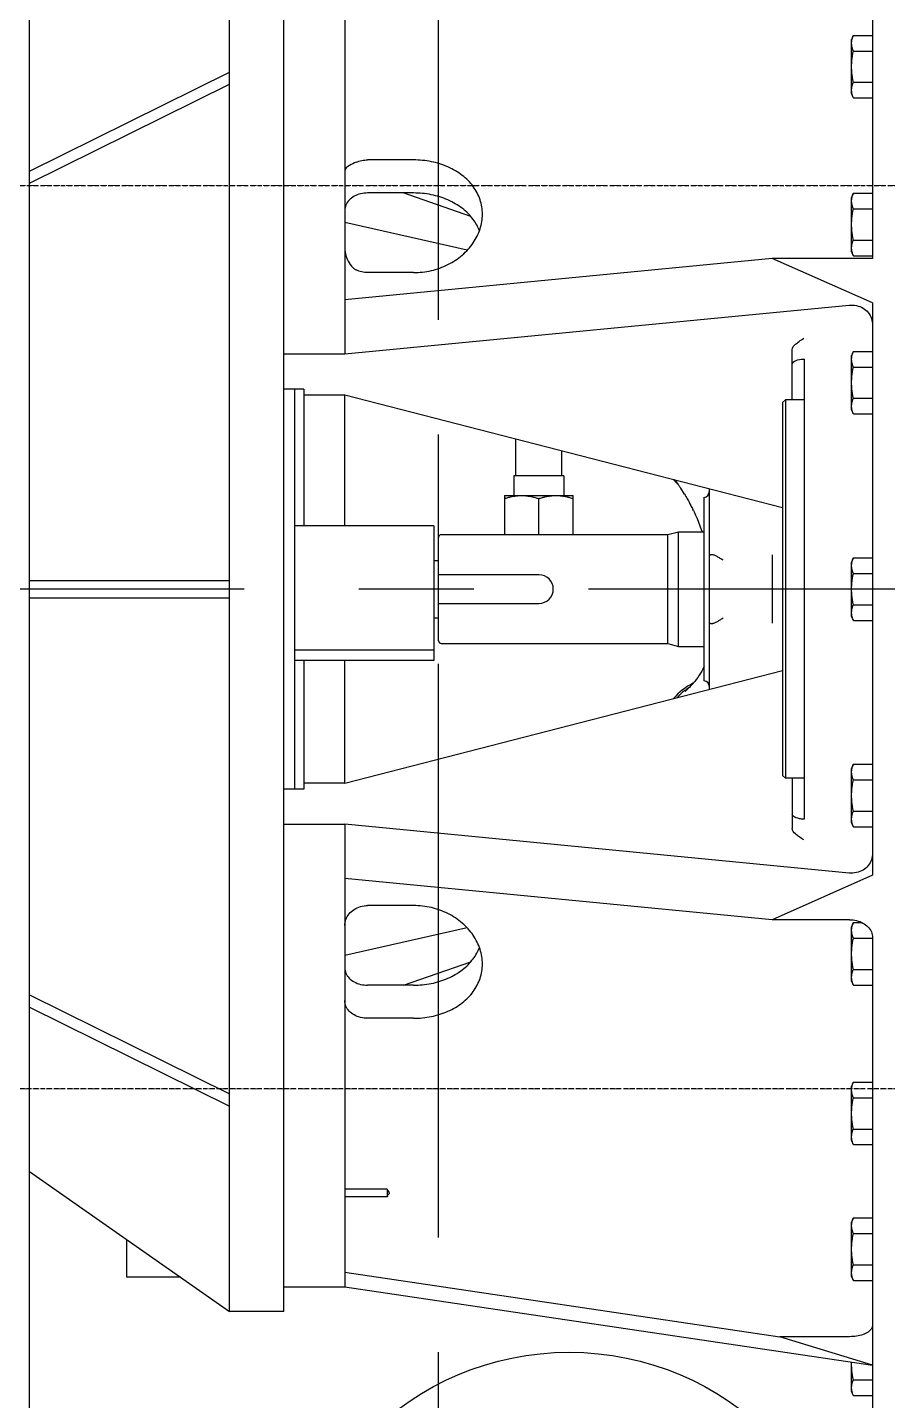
# Model space of a CAD drawing. Extents: x 0 to 160756, y 0 to 229247.
# Drawn here: x 64761 to 65236, y 101053 to 101813 of the extents above; entities that cross this region are included whole.
import ezdxf
from ezdxf.xclip import XClip

# ---------------------------------------------------------------- set-up
doc = ezdxf.new("R2010")
doc.units = 0
doc.header["$LTSCALE"] = 10
doc.header["$XCLIPFRAME"] = 2
for name, pattern in [('H12設備棟3F$0$DOTK1', [0.1, 0.05, -0.05]), ('H12設備棟3F$0$HIDDEN', [0.375, 0.25, -0.125]), ('H12設備棟3F$0$STYLE_18', [0.23669, 0.118345, -0.118345]), ('XCM7Q30CDA-200K$0$CENTER', [50.8, 31.75, -6.35, 6.35, -6.35])]:
    doc.linetypes.add(name, pattern=pattern)
for name, color, linetype in [('H12設備棟3F$0$ARC-BEAM', 252, 'H12設備棟3F$0$HIDDEN'), ('H12設備棟3F$0$SETUBID', 252, 'H12設備棟3F$0$DOTK1'), ('XCM7Q30CDA-200K$0$UER-FUTUER', 9, 'Continuous')]:
    doc.layers.add(name, color=color, linetype=linetype)

# ---------------------------------------------------------------- blocks, each defined once
blk = doc.blocks.new('H12設備棟3F')
at = {"layer": 'H12設備棟3F$0$ARC-BEAM'}
for p, q in [((61835.23, 101725.3), (66795.23, 101725.3)), ((66795.23, 101225.3), (61835.23, 101225.3))]:
    blk.add_line(p, q, dxfattribs=at)
at = {"layer": 'H12設備棟3F$0$SETUBID', "linetype": 'H12設備棟3F$0$STYLE_18', "lineweight": 5}
blk.add_lwpolyline([(61835.23, 101725.3), (67335.23, 101725.3), (67335.23, 101225.3), (61835.23, 101225.3)], close=True, dxfattribs=at)
blk = doc.blocks.new('XCM7Q30CDA-200K$0$A$C0f61af94')
at = {"linetype": 'XCM7Q30CDA-200K$0$CENTER'}
for p, q in [((2025.71, 1457.38), (2025.71, 3311.86)), ((3950.21, 2324.26), (0, 2324.26))]:
    blk.add_line(p, q, dxfattribs=at)
at = {"linetype": 'Continuous'}
for p, q in [((1799.44, 1798.72), (1799.44, 2849.81)), ((2265.78, 2738.05), (2265.78, 2507.3)), ((1910.13, 2610.36), (1910.13, 2724.1)), ((1940.09, 1924.39), (1940.09, 2724.13)), ((1940.09, 2454.45), (1940.09, 2710.51)), ((1973.81, 2710.51), (1973.81, 2454.45)), ((2255.14, 2630.75), (2254.18, 2628.43)), ((2255.14, 2630.75), (2265.78, 2630.75)), ((2254.18, 2598.44), (2254.18, 2628.43)), ((2255.14, 2622.09), (2265.78, 2622.09)), ((1799.44, 2555.62), (1910.13, 2610.38)), ((1799.44, 2548.88), (1910.13, 2603.65)), ((1910.13, 2329.02), (1910.13, 2603.63)), ((2255.14, 2604.78), (2265.78, 2604.78)), ((2255.14, 2596.12), (2254.18, 2598.44)), ((2255.14, 2596.12), (2265.78, 2596.12)), ((2011.89, 2561.82), (1986.5, 2561.82)), ((2011.89, 2543.5), (1986.5, 2543.5)), ((2043.6, 2530.41), (2006.17, 2543.5)), ((2255.14, 2543.41), (2254.18, 2541.09)), ((2254.18, 2511.11), (2254.18, 2541.09)), ((2255.14, 2543.41), (2265.78, 2543.41)), ((2255.14, 2534.76), (2265.78, 2534.76)), ((2041.57, 2511.82), (1973.81, 2527.15)), ((2255.14, 2517.44), (2265.78, 2517.44)), ((2255.14, 2508.79), (2254.18, 2511.11)), ((2255.14, 2508.79), (2265.78, 2508.79)), ((2210.15, 2507.3), (1973.81, 2484.45)), ((2265.78, 2482.67), (2210.15, 2507.3)), ((2265.78, 2507.3), (2210.15, 2507.3)), ((2011.89, 2499.43), (1986.5, 2499.43)), ((1973.81, 2454.45), (2252.78, 2481.42)), ((2265.78, 2482.67), (2265.78, 2165.85)), ((2221.35, 2428.99), (2221.35, 2456.86)), ((2255.14, 2455.82), (2254.18, 2453.5)), ((2255.14, 2455.82), (2265.78, 2455.82)), ((1940.09, 2454.45), (1973.81, 2454.45)), ((2227.96, 2451.59), (2227.69, 2451.59)), ((2227.96, 2451.59), (2227.96, 2196.93)), ((2254.18, 2423.52), (2254.18, 2453.5)), ((2255.14, 2447.17), (2265.78, 2447.17)), ((1951.26, 2434.91), (1940.09, 2434.91)), ((1946.09, 2434.91), (1946.09, 2213.61)), ((1951.26, 2434.91), (1951.26, 2359.25)), ((1951.26, 2431.72), (1973.81, 2431.72)), ((1973.81, 2359.25), (1973.81, 2431.72)), ((1973.81, 2431.72), (2216.03, 2369.36)), ((2217.56, 2428.99), (2216.03, 2427.47)), ((2216.03, 2427.47), (2216.03, 2221.06)), ((2217.56, 2428.99), (2217.56, 2219.53)), ((2227.96, 2428.99), (2217.56, 2428.99)), ((2255.14, 2429.85), (2265.78, 2429.85)), ((2227.96, 2417.93), (2227.96, 2230.59)), ((2255.14, 2421.2), (2254.18, 2423.52)), ((2255.14, 2421.2), (2265.78, 2421.2)), ((2068.46, 2386.95), (2068.46, 2407.35)), ((2093.85, 2386.95), (2093.85, 2400.81)), ((2067.31, 2386.95), (2067.31, 2376.06)), ((2094.99, 2386.95), (2067.31, 2386.95)), ((2094.99, 2386.95), (2094.99, 2376.06)), ((2158.2, 2382.17), (2158.4, 2381.89)), ((2161.71, 2376.73), (2159.65, 2380.07)), ((2175.47, 2379.8), (2175.47, 2268.72)), ((2062.11, 2376.06), (2062.11, 2354.4)), ((2062.11, 2376.06), (2100.19, 2376.06)), ((2081.15, 2354.4), (2081.15, 2374.36)), ((2100.19, 2354.4), (2100.19, 2376.06)), ((2164.3, 2372.32), (2164.78, 2371.44)), ((2164.78, 2371.44), (2165.22, 2370.62)), ((2172.68, 2273.47), (2172.68, 2375.05)), ((2166.65, 2367.8), (2166.4, 2368.3)), ((2023.06, 2359.25), (1946.09, 2359.25)), ((2023.06, 2359.24), (2023.06, 2284.78)), ((2152.57, 2354.4), (2158.49, 2355.99)), ((2158.49, 2292.53), (2158.49, 2355.99)), ((2158.49, 2355.99), (2172.68, 2355.99)), ((2025.71, 2295.64), (2025.71, 2352.88)), ((2027.23, 2354.4), (2152.57, 2354.4)), ((2152.57, 2294.12), (2152.57, 2354.4)), ((2176.99, 2343.3), (2176.2, 2343.3)), ((2176.36, 2343.3), (2176.28, 2343.3)), ((2176.43, 2343.3), (2176.36, 2343.3)), ((2210.51, 2305.31), (2210.51, 2343.21)), ((2255.14, 2341.57), (2254.18, 2339.25)), ((2255.14, 2341.57), (2265.78, 2341.57)), ((2023.06, 2340.13), (2025.71, 2340.13)), ((2254.18, 2309.27), (2254.18, 2339.25)), ((1799.44, 2329.02), (1910.13, 2329.02)), ((2081.23, 2332.21), (2025.71, 2332.21)), ((2255.14, 2332.92), (2265.78, 2332.92)), ((1799.44, 2319.5), (1910.13, 2319.5)), ((1910.13, 2044.9), (1910.13, 2319.5)), ((2025.71, 2316.31), (2081.23, 2316.31)), ((2255.14, 2315.6), (2265.78, 2315.6)), ((2023.06, 2308.39), (2025.71, 2308.39)), ((2176.2, 2305.22), (2176.05, 2305.22)), ((2176.2, 2305.22), (2176.99, 2305.22)), ((2176.3, 2305.22), (2176.34, 2305.22)), ((2176.34, 2305.22), (2176.42, 2305.22)), ((2255.14, 2306.95), (2254.18, 2309.27)), ((2255.14, 2306.95), (2265.78, 2306.95)), ((1946.09, 2290.73), (2023.06, 2290.73)), ((2027.23, 2294.12), (2152.57, 2294.12)), ((2152.57, 2294.12), (2158.49, 2292.53)), ((2158.49, 2292.53), (2172.68, 2292.53)), ((2023.06, 2284.78), (1946.09, 2284.78)), ((1951.26, 2284.78), (1951.26, 2213.61)), ((1973.81, 2216.81), (1973.81, 2284.78)), ((1973.81, 2216.81), (2216.03, 2279.16)), ((2166.82, 2272.45), (2166.82, 2272.45)), ((2161.81, 2268), (2161.73, 2267.93)), ((2161.97, 2268.12), (2161.81, 2268)), ((2162.12, 2267.6), (2162.04, 2267.52)), ((2162.51, 2267.96), (2162.12, 2267.6)), ((2163.06, 2268.49), (2162.51, 2267.96)), ((2163.65, 2269.06), (2163.06, 2268.49)), ((2163.97, 2269.38), (2163.65, 2269.06)), ((2164.3, 2269.72), (2163.79, 2269.39)), ((2255.14, 2227.32), (2254.18, 2225)), ((2255.14, 2227.32), (2265.78, 2227.32)), ((2217.56, 2219.53), (2216.03, 2221.06)), ((2227.96, 2219.53), (2217.56, 2219.53)), ((2221.35, 2219.53), (2221.35, 2191.66)), ((2254.18, 2195.02), (2254.18, 2225)), ((1951.26, 2213.61), (1940.09, 2213.61)), ((1973.81, 2216.81), (1951.26, 2216.81)), ((2255.14, 2218.67), (2265.78, 2218.67)), ((2227.96, 2196.93), (2227.69, 2196.93)), ((2255.14, 2201.36), (2265.78, 2201.36)), ((1940.09, 1938.01), (1940.09, 2194.08)), ((1940.09, 2194.08), (1973.81, 2194.08)), ((1973.81, 2194.08), (1973.81, 1938.01)), ((2252.78, 2167.11), (1973.81, 2194.08)), ((2255.14, 2192.7), (2254.18, 2195.02)), ((2255.14, 2192.7), (2265.78, 2192.7)), ((2210.15, 2141.22), (1973.81, 2164.07)), ((2265.78, 2165.85), (2210.15, 2141.22)), ((2011.89, 2149.1), (1986.5, 2149.1)), ((2041.57, 2136.7), (1973.81, 2121.37)), ((2253.08, 2141.22), (2210.15, 2141.22)), ((2255.14, 2139.73), (2254.18, 2137.41)), ((2254.18, 2107.43), (2254.18, 2137.41)), ((2255.14, 2139.73), (2259.75, 2139.73)), ((2255.14, 2131.08), (2265.78, 2131.08)), ((2265.78, 2131.37), (2265.78, 1765.69)), ((2006.29, 2105.02), (2043.5, 2117.99)), ((2255.14, 2113.76), (2265.78, 2113.76)), ((2255.14, 2105.11), (2254.18, 2107.43)), ((1799.44, 2099.64), (1910.13, 2044.88)), ((2011.89, 2105.02), (1986.5, 2105.02)), ((2255.14, 2105.11), (2265.78, 2105.11)), ((1799.44, 2092.9), (1910.13, 2038.14)), ((2011.89, 2086.7), (1986.5, 2086.7)), ((2255.14, 2051.38), (2254.18, 2049.06)), ((2254.18, 2019.08), (2254.18, 2049.06)), ((2255.14, 2051.38), (2265.78, 2051.38)), ((1910.13, 1924.42), (1910.13, 2038.16)), ((2255.14, 2042.72), (2265.78, 2042.72)), ((2255.14, 2025.41), (2265.78, 2025.41)), ((2255.14, 2016.76), (2254.18, 2019.08)), ((2255.14, 2016.76), (2265.78, 2016.76)), ((1799.44, 2001.83), (1910.13, 1924.39)), ((1997.22, 1992.15), (1973.81, 1992.15)), ((1997.22, 1992.15), (1997.22, 1987.85)), ((1997.73, 1991.48), (1997.85, 1991.31)), ((1997.22, 1987.85), (1973.81, 1987.85)), ((2255.14, 1976.23), (2254.18, 1973.91)), ((2255.14, 1976.23), (2265.78, 1976.23)), ((2254.18, 1943.92), (2254.18, 1973.91)), ((1853.21, 1943.43), (1853.21, 1964.21)), ((2255.14, 1967.57), (2265.78, 1967.57)), ((1973.81, 1946.23), (2214.4, 1910.47)), ((2255.14, 1950.26), (2265.78, 1950.26)), ((1882.92, 1943.43), (1853.21, 1943.43)), ((1940.09, 1938.01), (1973.81, 1938.01)), ((1973.81, 1938.01), (2265.78, 1894.62)), ((2255.14, 1941.61), (2254.18, 1943.92)), ((2255.14, 1941.61), (2265.78, 1941.61)), ((1940.09, 1924.39), (1910.13, 1924.39)), ((2253.08, 1910.47), (2214.4, 1910.47)), ((2265.78, 1894.62), (2214.4, 1910.47)), ((2254.18, 1880.2), (2254.18, 1896.35)), ((2255.14, 1886.54), (2265.78, 1886.54)), ((2255.14, 1877.88), (2254.18, 1880.2)), ((2255.14, 1877.88), (2265.78, 1877.88))]:
    blk.add_line(p, q, dxfattribs=at)
for points in [[(2156.31, 2384.73), (2156.41, 2384.59), (2156.77, 2384.09), (2157.15, 2383.58), (2158.2, 2382.17)], [(2158.4, 2381.89), (2158.6, 2381.61), (2158.81, 2381.32), (2159.02, 2381.03), (2159.22, 2380.72), (2159.43, 2380.4), (2159.65, 2380.07)], [(2161.71, 2376.74), (2162.06, 2376.16), (2162.43, 2375.55), (2162.8, 2374.94), (2163.17, 2374.31), (2163.54, 2373.67), (2163.91, 2373.02), (2164.3, 2372.32)], [(2165.22, 2370.62), (2165.52, 2370.05), (2165.81, 2369.48)], [(2165.81, 2369.48), (2166.11, 2368.89), (2166.4, 2368.3)], [(2166.65, 2367.8), (2167.04, 2366.97), (2167.86, 2365.19)], [(2167.86, 2365.19), (2168.67, 2363.32), (2169.49, 2361.36), (2170.29, 2359.3), (2171.06, 2357.19), (2171.47, 2355.99)], [(2172.68, 2281.56), (2172.51, 2281.19), (2171.91, 2279.98), (2171.27, 2278.79), (2170.59, 2277.64), (2169.89, 2276.53), (2169.12, 2275.4), (2168.28, 2274.27), (2167.38, 2273.13), (2166.82, 2272.45)], [(2166.82, 2272.45), (2166.49, 2272.06), (2166.11, 2271.63)], [(2166.11, 2271.63), (2165.72, 2271.2), (2165.31, 2270.75), (2164.88, 2270.3), (2164.43, 2269.84), (2163.97, 2269.38)], [(1997.59, 1988.38), (1997.55, 1988.32), (1997.51, 1988.27), (1997.47, 1988.21), (1997.43, 1988.16), (1997.39, 1988.1), (1997.34, 1988.04), (1997.3, 1987.97), (1997.26, 1987.91), (1997.22, 1987.85)]]:
    blk.add_lwpolyline(points, dxfattribs=at)
blk.add_circle((2097.95, 1744.43), 157.41, dxfattribs=at)
for centre, radius, start, end in [((2180.29, 2405), 31.74, 219.36343, 225.39677), ((2172.42, 2378.08), 3.05, 274.78019, 0), ((2027.23, 2352.88), 1.52, 90, 180), ((2081.23, 2324.26), 7.95, 270, 90), ((2027.23, 2295.64), 1.52, 180, 270), ((2172.42, 2270.44), 3.05, 0, 85.21981), ((2180.29, 2243.52), 31.74, 115.70904, 140.64521)]:
    blk.add_arc(centre, radius, start, end, dxfattribs=at)
for points, start_tangent, end_tangent in [([(2254.18, 2626.42), (2254.19, 2626.75), (2254.21, 2627.08), (2254.24, 2627.41), (2254.28, 2627.74), (2254.33, 2628.07), (2254.39, 2628.4), (2254.47, 2628.73), (2254.55, 2629.06), (2254.65, 2629.39), (2254.76, 2629.72), (2254.87, 2630.06), (2255, 2630.4), (2255.14, 2630.75)], (0, 1), (0.382683, 0.92388)), ([(2255.14, 2622.09), (2255, 2622.44), (2254.87, 2622.78), (2254.76, 2623.12), (2254.65, 2623.45), (2254.55, 2623.78), (2254.47, 2624.11), (2254.39, 2624.44), (2254.33, 2624.77), (2254.28, 2625.1), (2254.24, 2625.43), (2254.21, 2625.76), (2254.19, 2626.09), (2254.18, 2626.42)], (-0.382683, 0.92388), (0, 1)), ([(2254.18, 2613.44), (2254.19, 2614.1), (2254.21, 2614.76), (2254.24, 2615.42), (2254.28, 2616.08), (2254.33, 2616.73), (2254.39, 2617.39), (2254.47, 2618.05), (2254.55, 2618.71), (2254.65, 2619.37), (2254.76, 2620.04), (2254.87, 2620.72), (2255, 2621.4), (2255.14, 2622.09)], (0, 1), (0.202803, 0.97922)), ([(1910.09, 2603.63), (1910.13, 2607.01), (1910.09, 2610.36)], (0.023774, 0.999717), (-0.024347, 0.999704)), ([(2255.14, 2604.78), (2255, 2605.47), (2254.87, 2606.16), (2254.76, 2606.83), (2254.65, 2607.5), (2254.55, 2608.16), (2254.47, 2608.82), (2254.39, 2609.48), (2254.33, 2610.14), (2254.28, 2610.8), (2254.24, 2611.46), (2254.21, 2612.12), (2254.19, 2612.78), (2254.18, 2613.44)], (-0.202803, 0.97922), (0, 1)), ([(2254.18, 2600.45), (2254.19, 2600.78), (2254.21, 2601.11), (2254.24, 2601.44), (2254.28, 2601.77), (2254.33, 2602.1), (2254.39, 2602.43), (2254.47, 2602.76), (2254.55, 2603.09), (2254.65, 2603.42), (2254.76, 2603.76), (2254.87, 2604.09), (2255, 2604.43), (2255.14, 2604.78)], (0, 1), (0.382683, 0.92388)), ([(2255.14, 2596.12), (2255, 2596.47), (2254.87, 2596.81), (2254.76, 2597.15), (2254.65, 2597.48), (2254.55, 2597.82), (2254.47, 2598.15), (2254.39, 2598.47), (2254.33, 2598.8), (2254.28, 2599.13), (2254.24, 2599.46), (2254.21, 2599.79), (2254.19, 2600.12), (2254.18, 2600.45)], (-0.382683, 0.92388), (0, 1)), ([(1980.15, 2560.52), (1983.23, 2561.49), (1986.5, 2561.82)], (0.915495, 0.402329), (1, 0)), ([(2049.97, 2531.77), (2048.68, 2539.76), (2044.88, 2547.07), (2038.82, 2553.26), (2030.92, 2557.93), (2021.73, 2560.83), (2011.89, 2561.82)], (-0.00024, 1), (-1, 0)), ([(1980.15, 2560.52), (1976.4, 2558.71), (1973.81, 2555.71)], (-0.915495, -0.402329), (0, -1)), ([(1986.5, 2543.5), (1982.59, 2543.04), (1979.04, 2541.67), (1976.24, 2539.55), (1974.43, 2536.83), (1973.81, 2533.81)], (-1, 0), (0, -1)), ([(2048.31, 2522.58), (2044.86, 2528.87), (2038.8, 2535.02), (2030.89, 2539.66), (2021.68, 2542.54), (2011.89, 2543.5)], (-0.357354, 0.933969), (-1, 0)), ([(2254.18, 2539.08), (2254.19, 2539.41), (2254.21, 2539.75), (2254.24, 2540.07), (2254.28, 2540.4), (2254.33, 2540.73), (2254.39, 2541.06), (2254.47, 2541.39), (2254.55, 2541.72), (2254.65, 2542.05), (2254.76, 2542.39), (2254.87, 2542.72), (2255, 2543.07), (2255.14, 2543.41)], (0, 1), (0.382683, 0.92388)), ([(2255.14, 2534.76), (2255, 2535.1), (2254.87, 2535.44), (2254.76, 2535.78), (2254.65, 2536.12), (2254.55, 2536.45), (2254.47, 2536.78), (2254.39, 2537.11), (2254.33, 2537.44), (2254.28, 2537.77), (2254.24, 2538.09), (2254.21, 2538.42), (2254.19, 2538.75), (2254.18, 2539.08)], (-0.382683, 0.92388), (0, 1)), ([(2011.89, 2499.43), (2021.73, 2500.56), (2030.92, 2503.89), (2038.82, 2509.14), (2044.88, 2515.9), (2048.68, 2523.64), (2049.97, 2531.77)], (1, 0), (-0.00024, 1)), ([(2254.18, 2526.1), (2254.19, 2526.76), (2254.21, 2527.42), (2254.24, 2528.08), (2254.28, 2528.74), (2254.33, 2529.4), (2254.39, 2530.06), (2254.47, 2530.71), (2254.55, 2531.37), (2254.65, 2532.04), (2254.76, 2532.71), (2254.87, 2533.38), (2255, 2534.06), (2255.14, 2534.76)], (0, 1), (0.202803, 0.97922)), ([(2255.14, 2517.44), (2255, 2518.14), (2254.87, 2518.82), (2254.76, 2519.49), (2254.65, 2520.16), (2254.55, 2520.83), (2254.47, 2521.49), (2254.39, 2522.14), (2254.33, 2522.8), (2254.28, 2523.46), (2254.24, 2524.12), (2254.21, 2524.78), (2254.19, 2525.44), (2254.18, 2526.1)], (-0.202803, 0.97922), (0, 1)), ([(2254.18, 2513.12), (2254.19, 2513.45), (2254.21, 2513.78), (2254.24, 2514.11), (2254.28, 2514.44), (2254.33, 2514.76), (2254.39, 2515.09), (2254.47, 2515.42), (2254.55, 2515.75), (2254.65, 2516.08), (2254.76, 2516.42), (2254.87, 2516.76), (2255, 2517.1), (2255.14, 2517.44)], (0, 1), (0.382683, 0.92388)), ([(1973.81, 2514.11), (1974.26, 2509.87), (1975.66, 2505.83), (1978.27, 2502.25), (1980.15, 2500.92)], (0, -1), (0.892128, -0.451782)), ([(2255.14, 2508.79), (2255, 2509.13), (2254.87, 2509.48), (2254.76, 2509.81), (2254.65, 2510.15), (2254.55, 2510.48), (2254.47, 2510.81), (2254.39, 2511.14), (2254.33, 2511.47), (2254.28, 2511.8), (2254.24, 2512.13), (2254.21, 2512.46), (2254.19, 2512.79), (2254.18, 2513.12)], (-0.382683, 0.92388), (0, 1)), ([(1986.5, 2499.43), (1983.22, 2499.8), (1980.15, 2500.92)], (-1, 0), (-0.892128, 0.451782)), ([(2252.78, 2481.42), (2256.84, 2481.19), (2260.49, 2479.76), (2263.34, 2477.31), (2265.16, 2474.06), (2265.78, 2470.39)], (0.99536, 0.096225), (0, -1)), ([(2221.35, 2456.86), (2223.16, 2459.8), (2225.2, 2461.39), (2227.69, 2463.06)], (0, 1), (0.838008, 0.545658)), ([(2254.18, 2451.49), (2254.19, 2451.82), (2254.21, 2452.15), (2254.24, 2452.48), (2254.28, 2452.81), (2254.33, 2453.14), (2254.39, 2453.47), (2254.47, 2453.8), (2254.55, 2454.13), (2254.65, 2454.46), (2254.76, 2454.8), (2254.87, 2455.13), (2255, 2455.48), (2255.14, 2455.82)], (0, 1), (0.382683, 0.92388)), ([(2221.35, 2448.79), (2223.17, 2450.69), (2227.69, 2451.59)], (0, 1), (1, 0)), ([(2255.14, 2447.17), (2255, 2447.51), (2254.87, 2447.85), (2254.76, 2448.19), (2254.65, 2448.53), (2254.55, 2448.86), (2254.47, 2449.19), (2254.39, 2449.52), (2254.33, 2449.85), (2254.28, 2450.17), (2254.24, 2450.5), (2254.21, 2450.83), (2254.19, 2451.16), (2254.18, 2451.49)], (-0.382683, 0.92388), (0, 1)), ([(2254.18, 2438.51), (2254.19, 2439.17), (2254.21, 2439.83), (2254.24, 2440.49), (2254.28, 2441.15), (2254.33, 2441.81), (2254.39, 2442.46), (2254.47, 2443.12), (2254.55, 2443.78), (2254.65, 2444.45), (2254.76, 2445.12), (2254.87, 2445.79), (2255, 2446.47), (2255.14, 2447.17)], (0, 1), (0.202803, 0.97922)), ([(2255.14, 2429.85), (2255, 2430.55), (2254.87, 2431.23), (2254.76, 2431.9), (2254.65, 2432.57), (2254.55, 2433.23), (2254.47, 2433.9), (2254.39, 2434.55), (2254.33, 2435.21), (2254.28, 2435.87), (2254.24, 2436.53), (2254.21, 2437.19), (2254.19, 2437.85), (2254.18, 2438.51)], (-0.202803, 0.97922), (0, 1)), ([(2254.18, 2425.52), (2254.19, 2425.86), (2254.21, 2426.19), (2254.24, 2426.51), (2254.28, 2426.84), (2254.33, 2427.17), (2254.39, 2427.5), (2254.47, 2427.83), (2254.55, 2428.16), (2254.65, 2428.49), (2254.76, 2428.83), (2254.87, 2429.16), (2255, 2429.51), (2255.14, 2429.85)], (0, 1), (0.382683, 0.92388)), ([(2255.14, 2421.2), (2255, 2421.54), (2254.87, 2421.88), (2254.76, 2422.22), (2254.65, 2422.56), (2254.55, 2422.89), (2254.47, 2423.22), (2254.39, 2423.55), (2254.33, 2423.88), (2254.28, 2424.21), (2254.24, 2424.53), (2254.21, 2424.86), (2254.19, 2425.19), (2254.18, 2425.52)], (-0.382683, 0.92388), (0, 1)), ([(2062.11, 2374.36), (2064.1, 2374.97), (2066.02, 2375.44), (2067.89, 2375.78), (2069.76, 2375.99), (2071.63, 2376.06)], (0.948683, 0.316228), (1, 0)), ([(2071.63, 2376.06), (2073.5, 2375.99), (2075.37, 2375.78), (2077.25, 2375.44), (2079.16, 2374.97), (2081.15, 2374.36)], (1, 0), (0.948683, -0.316228)), ([(2081.15, 2374.36), (2083.14, 2374.97), (2085.06, 2375.44), (2086.94, 2375.78), (2088.8, 2375.99), (2090.67, 2376.06)], (0.948683, 0.316228), (1, 0)), ([(2090.67, 2376.06), (2092.54, 2375.99), (2094.41, 2375.78), (2096.29, 2375.44), (2098.2, 2374.97), (2100.19, 2374.36)], (1, 0), (0.948683, -0.316228)), ([(2175.47, 2343.3), (2175.55, 2343.23), (2175.8, 2343.26), (2176.2, 2343.3)], (0, -1), (0.999994, 0.003492)), ([(2183.09, 2340.26), (2182.27, 2340.77), (2181.46, 2341.28), (2180.66, 2341.76), (2179.87, 2342.22), (2179.09, 2342.62), (2178.34, 2342.97), (2177.64, 2343.21), (2176.99, 2343.3)], (-0.845154, 0.534522), (-1, 0)), ([(2254.18, 2337.25), (2254.19, 2337.58), (2254.21, 2337.91), (2254.24, 2338.24), (2254.28, 2338.56), (2254.33, 2338.89), (2254.39, 2339.22), (2254.47, 2339.55), (2254.55, 2339.88), (2254.65, 2340.21), (2254.76, 2340.55), (2254.87, 2340.88), (2255, 2341.23), (2255.14, 2341.57)], (0, 1), (0.382683, 0.92388)), ([(2255.14, 2332.92), (2255, 2333.26), (2254.87, 2333.61), (2254.76, 2333.94), (2254.65, 2334.28), (2254.55, 2334.61), (2254.47, 2334.94), (2254.39, 2335.27), (2254.33, 2335.6), (2254.28, 2335.93), (2254.24, 2336.26), (2254.21, 2336.58), (2254.19, 2336.91), (2254.18, 2337.25)], (-0.382683, 0.92388), (0, 1)), ([(1910.09, 2319.5), (1910.13, 2324.26), (1910.09, 2329.02)], (0.017013, 0.999855), (-0.017013, 0.999855)), ([(2254.18, 2324.26), (2254.19, 2324.92), (2254.21, 2325.58), (2254.24, 2326.24), (2254.28, 2326.9), (2254.33, 2327.56), (2254.39, 2328.22), (2254.47, 2328.87), (2254.55, 2329.54), (2254.65, 2330.2), (2254.76, 2330.87), (2254.87, 2331.54), (2255, 2332.22), (2255.14, 2332.92)], (0, 1), (0.202803, 0.97922)), ([(2255.14, 2315.6), (2255, 2316.3), (2254.87, 2316.98), (2254.76, 2317.65), (2254.65, 2318.32), (2254.55, 2318.99), (2254.47, 2319.65), (2254.39, 2320.31), (2254.33, 2320.96), (2254.28, 2321.62), (2254.24, 2322.28), (2254.21, 2322.94), (2254.19, 2323.6), (2254.18, 2324.26)], (-0.202803, 0.97922), (0, 1)), ([(2254.18, 2311.28), (2254.19, 2311.61), (2254.21, 2311.94), (2254.24, 2312.27), (2254.28, 2312.6), (2254.33, 2312.92), (2254.39, 2313.25), (2254.47, 2313.58), (2254.55, 2313.91), (2254.65, 2314.24), (2254.76, 2314.58), (2254.87, 2314.92), (2255, 2315.26), (2255.14, 2315.6)], (0, 1), (0.382683, 0.92388)), ([(2255.14, 2306.95), (2255, 2307.29), (2254.87, 2307.64), (2254.76, 2307.97), (2254.65, 2308.31), (2254.55, 2308.64), (2254.47, 2308.97), (2254.39, 2309.3), (2254.33, 2309.63), (2254.28, 2309.96), (2254.24, 2310.29), (2254.21, 2310.62), (2254.19, 2310.95), (2254.18, 2311.28)], (-0.382683, 0.92388), (0, 1)), ([(2176.05, 2305.22), (2175.8, 2305.26), (2175.55, 2305.29), (2175.47, 2305.22)], (-0.999606, 0.028084), (0, -1)), ([(2176.99, 2305.22), (2177.68, 2305.32), (2178.41, 2305.58), (2179.17, 2305.93), (2179.93, 2306.34), (2180.71, 2306.79), (2181.49, 2307.27), (2182.29, 2307.76), (2183.09, 2308.27)], (1, 0), (0.845154, 0.534522)), ([(2160.71, 2267.12), (2157.62, 2264.13)], (-0.766044, -0.642788), (-0.667943, -0.744213)), ([(2161.73, 2267.93), (2160.71, 2267.12)], (-0.791976, -0.610552), (-0.766044, -0.642788)), ([(2163.25, 2269.04), (2161.97, 2268.12)], (-0.828236, -0.56038), (-0.797916, -0.602768)), ([(2163.79, 2269.39), (2163.25, 2269.04)], (-0.840151, -0.542353), (-0.828236, -0.56038)), ([(2254.18, 2223), (2254.19, 2223.33), (2254.21, 2223.66), (2254.24, 2223.99), (2254.28, 2224.32), (2254.33, 2224.64), (2254.39, 2224.97), (2254.47, 2225.3), (2254.55, 2225.63), (2254.65, 2225.97), (2254.76, 2226.3), (2254.87, 2226.64), (2255, 2226.98), (2255.14, 2227.32)], (0, 1), (0.382683, 0.92388)), ([(2255.14, 2218.67), (2255, 2219.02), (2254.87, 2219.36), (2254.76, 2219.69), (2254.65, 2220.03), (2254.55, 2220.36), (2254.47, 2220.69), (2254.39, 2221.02), (2254.33, 2221.35), (2254.28, 2221.68), (2254.24, 2222.01), (2254.21, 2222.34), (2254.19, 2222.67), (2254.18, 2223)], (-0.382683, 0.92388), (0, 1)), ([(2254.18, 2210.01), (2254.19, 2210.67), (2254.21, 2211.33), (2254.24, 2211.99), (2254.28, 2212.65), (2254.33, 2213.31), (2254.39, 2213.97), (2254.47, 2214.63), (2254.55, 2215.29), (2254.65, 2215.95), (2254.76, 2216.62), (2254.87, 2217.29), (2255, 2217.97), (2255.14, 2218.67)], (0, 1), (0.202803, 0.97922)), ([(2255.14, 2201.36), (2255, 2202.05), (2254.87, 2202.73), (2254.76, 2203.41), (2254.65, 2204.07), (2254.55, 2204.74), (2254.47, 2205.4), (2254.39, 2206.06), (2254.33, 2206.71), (2254.28, 2207.37), (2254.24, 2208.03), (2254.21, 2208.69), (2254.19, 2209.35), (2254.18, 2210.01)], (-0.202803, 0.97922), (0, 1)), ([(2226.47, 2196.99), (2224.39, 2197.38), (2221.35, 2199.73)], (-0.995664, 0.093019), (0, 1)), ([(2227.69, 2196.93), (2226.47, 2196.99)], (-1, 0), (-0.995664, 0.093019)), ([(2254.18, 2197.03), (2254.19, 2197.36), (2254.21, 2197.69), (2254.24, 2198.02), (2254.28, 2198.35), (2254.33, 2198.68), (2254.39, 2199), (2254.47, 2199.33), (2254.55, 2199.66), (2254.65, 2200), (2254.76, 2200.33), (2254.87, 2200.67), (2255, 2201.01), (2255.14, 2201.36)], (0, 1), (0.382683, 0.92388)), ([(2255.14, 2192.7), (2255, 2193.05), (2254.87, 2193.39), (2254.76, 2193.72), (2254.65, 2194.06), (2254.55, 2194.39), (2254.47, 2194.72), (2254.39, 2195.05), (2254.33, 2195.38), (2254.28, 2195.71), (2254.24, 2196.04), (2254.21, 2196.37), (2254.19, 2196.7), (2254.18, 2197.03)], (-0.382683, 0.92388), (0, 1)), ([(2227.69, 2185.46), (2225.19, 2187.13), (2223.16, 2188.72), (2221.35, 2191.66)], (-0.838008, 0.545658), (0, 1)), ([(2265.78, 2178.14), (2265.16, 2174.46), (2263.34, 2171.21), (2260.49, 2168.76), (2256.84, 2167.33), (2252.78, 2167.11)], (0, -1), (-0.99536, 0.096225)), ([(1973.81, 2138.06), (1974.43, 2141.44), (1976.24, 2144.53), (1979.04, 2146.97), (1982.59, 2148.55), (1986.5, 2149.1)], (0, 1), (1, 0)), ([(2049.97, 2116.75), (2048.68, 2124.88), (2044.88, 2132.62), (2038.82, 2139.38), (2030.92, 2144.64), (2021.73, 2147.96), (2011.89, 2149.1)], (0.00024, 1), (-1, 0)), ([(2253.08, 2141.22), (2256.83, 2140.78), (2260.36, 2139.44), (2263.21, 2137.31), (2265.11, 2134.53), (2265.78, 2131.37)], (1, 0), (0, -1)), ([(2254.18, 2135.41), (2254.19, 2135.74), (2254.21, 2136.07), (2254.24, 2136.4), (2254.28, 2136.73), (2254.33, 2137.05), (2254.39, 2137.38), (2254.47, 2137.71), (2254.55, 2138.04), (2254.65, 2138.37), (2254.76, 2138.71), (2254.87, 2139.05), (2255, 2139.39), (2255.14, 2139.73)], (0, 1), (0.382683, 0.92388)), ([(2255.14, 2131.08), (2255, 2131.42), (2254.87, 2131.77), (2254.76, 2132.1), (2254.65, 2132.44), (2254.55, 2132.77), (2254.47, 2133.1), (2254.39, 2133.43), (2254.33, 2133.76), (2254.28, 2134.09), (2254.24, 2134.42), (2254.21, 2134.75), (2254.19, 2135.08), (2254.18, 2135.41)], (-0.382683, 0.92388), (0, 1)), ([(2254.18, 2122.42), (2254.19, 2123.08), (2254.21, 2123.74), (2254.24, 2124.4), (2254.28, 2125.06), (2254.33, 2125.72), (2254.39, 2126.38), (2254.47, 2127.04), (2254.55, 2127.7), (2254.65, 2128.36), (2254.76, 2129.03), (2254.87, 2129.7), (2255, 2130.38), (2255.14, 2131.08)], (0, 1), (0.202803, 0.97922)), ([(2011.89, 2105.02), (2021.68, 2105.98), (2030.89, 2108.86), (2038.8, 2113.5), (2044.86, 2119.65), (2048.31, 2125.94)], (1, 0), (0.357354, 0.933969)), ([(2255.14, 2113.76), (2255, 2114.46), (2254.87, 2115.14), (2254.76, 2115.82), (2254.65, 2116.48), (2254.55, 2117.15), (2254.47, 2117.81), (2254.39, 2118.47), (2254.33, 2119.12), (2254.28, 2119.78), (2254.24, 2120.44), (2254.21, 2121.1), (2254.19, 2121.76), (2254.18, 2122.42)], (-0.202803, 0.97922), (0, 1)), ([(1973.81, 2114.71), (1974.43, 2111.69), (1976.24, 2108.97), (1979.04, 2106.85), (1982.59, 2105.48), (1986.5, 2105.02)], (0, -1), (1, 0)), ([(2011.89, 2086.7), (2021.73, 2087.69), (2030.92, 2090.59), (2038.82, 2095.26), (2044.88, 2101.45), (2048.68, 2108.76), (2049.97, 2116.75)], (1, 0), (0.00024, 1)), ([(2254.18, 2109.44), (2254.19, 2109.77), (2254.21, 2110.1), (2254.24, 2110.43), (2254.28, 2110.76), (2254.33, 2111.09), (2254.39, 2111.41), (2254.47, 2111.74), (2254.55, 2112.07), (2254.65, 2112.41), (2254.76, 2112.74), (2254.87, 2113.08), (2255, 2113.42), (2255.14, 2113.76)], (0, 1), (0.382683, 0.92388)), ([(2255.14, 2105.11), (2255, 2105.46), (2254.87, 2105.8), (2254.76, 2106.13), (2254.65, 2106.47), (2254.55, 2106.8), (2254.47, 2107.13), (2254.39, 2107.46), (2254.33, 2107.79), (2254.28, 2108.12), (2254.24, 2108.45), (2254.21, 2108.78), (2254.19, 2109.11), (2254.18, 2109.44)], (-0.382683, 0.92388), (0, 1)), ([(1986.5, 2086.7), (1982.59, 2087.17), (1979.03, 2088.55), (1976.24, 2090.69), (1974.43, 2093.42), (1973.81, 2096.46)], (-1, 0), (0, 1)), ([(1910.09, 2038.16), (1910.13, 2041.51), (1910.09, 2044.9)], (0.024347, 0.999704), (-0.023774, 0.999717)), ([(2254.18, 2047.05), (2254.19, 2047.38), (2254.21, 2047.71), (2254.24, 2048.04), (2254.28, 2048.37), (2254.33, 2048.7), (2254.39, 2049.03), (2254.47, 2049.36), (2254.55, 2049.69), (2254.65, 2050.02), (2254.76, 2050.36), (2254.87, 2050.69), (2255, 2051.03), (2255.14, 2051.38)], (0, 1), (0.382683, 0.92388)), ([(2255.14, 2042.72), (2255, 2043.07), (2254.87, 2043.41), (2254.76, 2043.75), (2254.65, 2044.08), (2254.55, 2044.42), (2254.47, 2044.75), (2254.39, 2045.08), (2254.33, 2045.4), (2254.28, 2045.73), (2254.24, 2046.06), (2254.21, 2046.39), (2254.19, 2046.72), (2254.18, 2047.05)], (-0.382683, 0.92388), (0, 1)), ([(2254.18, 2034.07), (2254.19, 2034.73), (2254.21, 2035.39), (2254.24, 2036.05), (2254.28, 2036.71), (2254.33, 2037.37), (2254.39, 2038.02), (2254.47, 2038.68), (2254.55, 2039.34), (2254.65, 2040.01), (2254.76, 2040.67), (2254.87, 2041.35), (2255, 2042.03), (2255.14, 2042.72)], (0, 1), (0.202803, 0.97922)), ([(2255.14, 2025.41), (2255, 2026.11), (2254.87, 2026.79), (2254.76, 2027.46), (2254.65, 2028.13), (2254.55, 2028.79), (2254.47, 2029.45), (2254.39, 2030.11), (2254.33, 2030.77), (2254.28, 2031.43), (2254.24, 2032.09), (2254.21, 2032.75), (2254.19, 2033.41), (2254.18, 2034.07)], (-0.202803, 0.97922), (0, 1)), ([(2254.18, 2021.08), (2254.19, 2021.41), (2254.21, 2021.74), (2254.24, 2022.07), (2254.28, 2022.4), (2254.33, 2022.73), (2254.39, 2023.06), (2254.47, 2023.39), (2254.55, 2023.72), (2254.65, 2024.05), (2254.76, 2024.39), (2254.87, 2024.72), (2255, 2025.07), (2255.14, 2025.41)], (0, 1), (0.382683, 0.92388)), ([(2255.14, 2016.76), (2255, 2017.1), (2254.87, 2017.44), (2254.76, 2017.78), (2254.65, 2018.11), (2254.55, 2018.45), (2254.47, 2018.78), (2254.39, 2019.11), (2254.33, 2019.44), (2254.28, 2019.76), (2254.24, 2020.09), (2254.21, 2020.42), (2254.19, 2020.75), (2254.18, 2021.08)], (-0.382683, 0.92388), (0, 1)), ([(1997.22, 1992.15), (1997.73, 1991.48)], (0.656862, -0.754011), (0.560881, -0.827897)), ([(1997.85, 1991.31), (1998.23, 1990.55)], (0.530512, -0.847678), (0.328559, -0.944484)), ([(1998.23, 1990.55), (1998.13, 1989.3), (1997.43, 1988.85)], (0.328559, -0.944484), (-0.946192, -0.323607)), ([(2254.18, 1971.9), (2254.19, 1972.23), (2254.21, 1972.56), (2254.24, 1972.89), (2254.28, 1973.22), (2254.33, 1973.55), (2254.39, 1973.88), (2254.47, 1974.21), (2254.55, 1974.54), (2254.65, 1974.87), (2254.76, 1975.21), (2254.87, 1975.54), (2255, 1975.88), (2255.14, 1976.23)], (0, 1), (0.382683, 0.92388)), ([(2255.14, 1967.57), (2255, 1967.92), (2254.87, 1968.26), (2254.76, 1968.6), (2254.65, 1968.93), (2254.55, 1969.27), (2254.47, 1969.6), (2254.39, 1969.92), (2254.33, 1970.25), (2254.28, 1970.58), (2254.24, 1970.91), (2254.21, 1971.24), (2254.19, 1971.57), (2254.18, 1971.9)], (-0.382683, 0.92388), (0, 1)), ([(2254.18, 1958.92), (2254.19, 1959.58), (2254.21, 1960.24), (2254.24, 1960.9), (2254.28, 1961.56), (2254.33, 1962.22), (2254.39, 1962.87), (2254.47, 1963.53), (2254.55, 1964.19), (2254.65, 1964.86), (2254.76, 1965.52), (2254.87, 1966.2), (2255, 1966.88), (2255.14, 1967.57)], (0, 1), (0.202803, 0.97922)), ([(2255.14, 1950.26), (2255, 1950.96), (2254.87, 1951.64), (2254.76, 1952.31), (2254.65, 1952.98), (2254.55, 1953.64), (2254.47, 1954.3), (2254.39, 1954.96), (2254.33, 1955.62), (2254.28, 1956.28), (2254.24, 1956.94), (2254.21, 1957.6), (2254.19, 1958.26), (2254.18, 1958.92)], (-0.202803, 0.97922), (0, 1)), ([(2254.18, 1945.93), (2254.19, 1946.26), (2254.21, 1946.59), (2254.24, 1946.92), (2254.28, 1947.25), (2254.33, 1947.58), (2254.39, 1947.91), (2254.47, 1948.24), (2254.55, 1948.57), (2254.65, 1948.9), (2254.76, 1949.24), (2254.87, 1949.57), (2255, 1949.91), (2255.14, 1950.26)], (0, 1), (0.382683, 0.92388)), ([(2255.14, 1941.61), (2255, 1941.95), (2254.87, 1942.29), (2254.76, 1942.63), (2254.65, 1942.96), (2254.55, 1943.3), (2254.47, 1943.63), (2254.39, 1943.96), (2254.33, 1944.28), (2254.28, 1944.61), (2254.24, 1944.94), (2254.21, 1945.27), (2254.19, 1945.6), (2254.18, 1945.93)], (-0.382683, 0.92388), (0, 1)), ([(2265.78, 1916.81), (2263.32, 1913.06), (2260.5, 1911.67), (2256.95, 1910.77), (2253.08, 1910.47)], (0, -1), (-1, 0)), ([(2254.18, 1895.19), (2254.19, 1895.85), (2254.2, 1896.34)], (0, 1), (0.031663, 0.999499)), ([(2255.14, 1886.54), (2255, 1887.23), (2254.87, 1887.91), (2254.76, 1888.59), (2254.65, 1889.25), (2254.55, 1889.92), (2254.47, 1890.58), (2254.39, 1891.24), (2254.33, 1891.9), (2254.28, 1892.55), (2254.24, 1893.21), (2254.21, 1893.87), (2254.19, 1894.53), (2254.18, 1895.19)], (-0.202803, 0.97922), (0, 1)), ([(2254.18, 1882.21), (2254.19, 1882.54), (2254.21, 1882.87), (2254.24, 1883.2), (2254.28, 1883.53), (2254.33, 1883.86), (2254.39, 1884.19), (2254.47, 1884.52), (2254.55, 1884.85), (2254.65, 1885.18), (2254.76, 1885.51), (2254.87, 1885.85), (2255, 1886.19), (2255.14, 1886.54)], (0, 1), (0.382683, 0.92388)), ([(2255.14, 1877.88), (2255, 1878.23), (2254.87, 1878.57), (2254.76, 1878.91), (2254.65, 1879.24), (2254.55, 1879.57), (2254.47, 1879.9), (2254.39, 1880.23), (2254.33, 1880.56), (2254.28, 1880.89), (2254.24, 1881.22), (2254.21, 1881.55), (2254.19, 1881.88), (2254.18, 1882.21)], (-0.382683, 0.92388), (0, 1))]:
    blk.add_spline(points, degree=3, dxfattribs=dict(at, start_tangent=start_tangent, end_tangent=end_tangent))
blk = doc.blocks.new('XCM7Q30CDA-200K')
at = {"layer": 'XCM7Q30CDA-200K$0$UER-FUTUER'}
blk.add_blockref('XCM7Q30CDA-200K$0$A$C0f61af94', (62962.25, 99177.6), dxfattribs=at)

msp = doc.modelspace()

# ---------------------------------------------------------------- block references
msp.add_blockref('XCM7Q30CDA-200K', (0, 0))
ref = msp.add_blockref('H12設備棟3F', (0, 0))
XClip(ref).set_block_clipping_path([(52480.8428845762, 60066.8604644329), (84559.6547477046, 105824.4625800119)])

doc.saveas('drawing.dxf')
